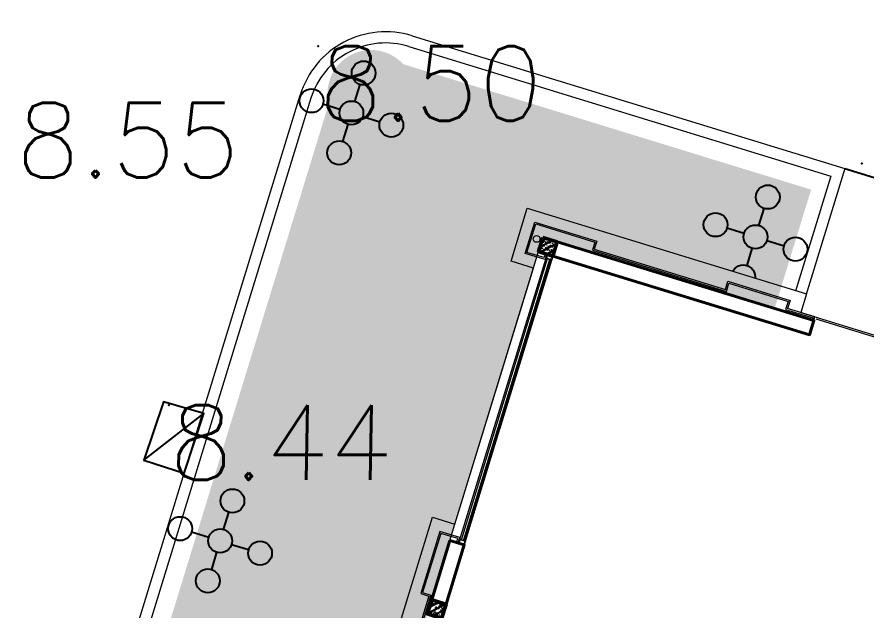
# Model space of a CAD drawing. Header units: inches. Extents: x 587740 to 588006, y 2325787 to 2326106.
# Drawn here: x 587920.28 to 587931.67, y 2325996.51 to 2326004.47 of the extents above; entities that cross this region are included whole.
import ezdxf
from ezdxf.enums import TextEntityAlignment as Align

# ---------------------------------------------------------------- set-up
doc = ezdxf.new("R2010")
doc.units = ezdxf.units.IN
doc.header["$MEASUREMENT"] = 0
doc.set_wipeout_variables(frame=1)
doc.header["$PDSIZE"] = 0.1
for name, color, linetype in [('diem', 8, 'Continuous'), ('Docao', 22, 'Continuous'), ('Ho ga', 8, 'Continuous'), ('Xref Landscape 2020 05 04$0$CDC-E-Lighting', 2, 'Continuous')]:
    doc.layers.add(name, color=color, linetype=linetype)
for name, color, linetype, lineweight in [('Xref Landscape 2020 05 04$0$MANH', 136, 'Continuous', 5), ('Xref Landscape 2020 05 04$0$THAY', 4, 'Continuous', 20), ('Xref Landscape 2020 05 04$0$tree', 74, 'Continuous', 13), ('Xref Mat bang phong may phat dien tang 1$0$+Alu doors', 63, 'Continuous', 5), ('Xref Mat bang phong may phat dien tang 1$0$+Steel Doors', 4, 'Continuous', 9), ('Xref Mat bang phong may phat dien tang 1$0$A_manh', 8, 'Continuous', 9), ('Xref Mat bang phong may phat dien tang 1$0$AUDIT_I_200911173911-1', 6, 'Continuous', 20), ('Xref Mat bang phong may phat dien tang 1$0$CUADI', 40, 'Continuous', 18), ('Xref Mat bang phong may phat dien tang 1$0$hoan thien', 41, 'Continuous', 20), ('Xref Mat bang phong may phat dien tang 1$0$THAY', 4, 'Continuous', 20), ('Xref Mat bang phong may phat dien tang 1$0$Xref Mat bang phong may phat dien tang 1$0$A_COT VACH', 30, 'Continuous', 50), ('Xref Mat bang phong may phat dien tang 1$0$Xref Mat bang phong may phat dien tang 1$0$i_hatch', 250, 'Continuous', 5), ('Xref Mat bang phong may phat dien tang 1$0$Xref Mat bang phong may phat dien tang 1$0$MANH', 136, 'Continuous', 5), ('Xref Mat bang phong may phat dien tang 1$0$Xref Mat bang phong may phat dien tang 1$0$TUONG', 7, 'Continuous', 40)]:
    doc.layers.add(name, color=color, linetype=linetype, lineweight=lineweight)
doc.styles.add('VNARIAL', font='txt.shx')

# ---------------------------------------------------------------- blocks, each defined once
blk = doc.blocks.new('Xref Landscape 2020 05 04$0$li85')
at = {"linetype": 'ByBlock'}
for p, q in [((0, 100.000000015522), (0, 250.0000000310441)), ((-100.000000015522, 0), (-250.000000015522, 0)), ((100.000000015522, 0), (250.000000015522, 0)), ((0, -100.000000015522), (0, -250.000000015522))]:
    blk.add_line(p, q, dxfattribs=at)
for centre in [(0, 350.0000000310441), (-350.000000015522, 0), (0, 0), (350.000000015522, 0), (-6.123233995736766e-15, -350.000000015522)]:
    blk.add_circle(centre, 100, dxfattribs=at)
blk = doc.blocks.new('Xref Mat bang phong may phat dien tang 1$0$Xref Mat bang phong may phat dien tang 1$0$cot 200X200')
at = {"layer": 'Xref Mat bang phong may phat dien tang 1$0$Xref Mat bang phong may phat dien tang 1$0$i_hatch', "ltscale": 5}
h = blk.add_hatch(dxfattribs=at)
h.set_pattern_fill('BT-01', color=256, scale=15, pattern_type=2)
h.set_pattern_definition([(49.99999999999999, (-96078, 4446), (107.589027390113, -9.412820247389266), [11.25, -123.75]), (355, (-96078, 4446), (-20.81270004195, 112.8288200550018), [9, -99]), (100.4514, (-96069.034248, 4445.215599), (86.77640725710323, 103.415931309143), [9.5610285, -105.1713168]), (46.18420000000001, (-96078, 4476), (160.0861572938467, -24.82785214935271), [16.875, -185.625]), (96.6356, (-96064.65948825, 4473.93100395), (140.1994058323055, 146.1176806350663), [14.3415432, -157.75695]), (351.1842, (-96078, 4476), (140.1992917700441, 146.1177901387987), [13.5, -148.5]), (21, (-96063, 4468.5), (89.53605781776925, -60.39283359980082), [11.25, -123.75]), (326.0000000000001, (-96063, 4468.5), (36.49729978823726, 108.772506757028), [9, -99]), (71.4514, (-96055.53866505, 4463.4672591), (126.0333942872235, 48.37957450649286), [9.5610285, -105.1713168]), (37.50000000000001, (-96078, 4446), (1.8239782975936, 49.93407807469672), [0, -97.8, 0, -100.5, 0, -99.375]), (7.499999999999999, (-96078, 4446), (39.46043061632229, 59.16175678235403), [0, -57.3, 0, -95.55, 0, -37.875]), (327.5, (-96111.45, 4446), (80.07336542586135, -3.383230760156963), [0, -37.5, 0, -117, 0, -155.25]), (317.5, (-96126.45, 4446), (87.47792540135794, 15.01574734984766), [0, -48.75, 0, -77.69999999999999, 0, -110.25]), (45, (-96078, 4446), (-45.07805730064241, 45.07805730064241), []), (45, (-96078, 4464.375), (-45.07805730064241, 45.07805730064241), [])])
h.paths.add_polyline_path([(-100, 100), (100, 100), (100, -100), (-100, -100)])
at = {"layer": 'Xref Mat bang phong may phat dien tang 1$0$Xref Mat bang phong may phat dien tang 1$0$A_COT VACH'}
blk.add_lwpolyline([(-100, 100), (100, 100), (100, -100), (-100, -100)], close=True, dxfattribs=at)
blk = doc.blocks.new('*U94')
at = {"layer": 'Xref Mat bang phong may phat dien tang 1$0$+Alu doors', "ltscale": 1000}
for p, q in [((-11018.14192059064, 52752.50516402491, -66.22850946302151), (-11018.14192059118, 56695.27247471528, -132.457018926043)), ((-11007.14192059058, 52752.50516402497, -66.22850946302151), (-11007.14192059057, 56695.27247471528, -132.457018926043)), ((-10978.50237542605, 52752.50516402497, -66.22850946302151), (-10978.50237542603, 56695.27247471528, -132.457018926043)), ((-10958.14192059058, 52752.50516402491, -66.22850946302151), (-10958.14192059057, 56695.27247471528, -132.457018926043))]:
    blk.add_line(p, q, dxfattribs=at)
at = {"layer": 'Xref Mat bang phong may phat dien tang 1$0$+Steel Doors', "ltscale": 1000}
for p, q in [((-11031.64192059057, 56695.27247471528, -66.22850946302151), (-11034.14192059057, 56695.27247471528, -66.22850946302151)), ((-11034.14192059057, 56695.27247471528, -66.22850946302151), (-11034.14192059057, 56657.27247471528, -66.22850946302151)), ((-11034.14192059057, 56657.27247471528, -66.22850946302151), (-11026.34192059058, 56657.27247471528, -66.22850946302151)), ((-11032.64192059057, 56654.47247471529, -132.457018926043), (-11034.14192059057, 56652.27247471528, -132.457018926043)), ((-11032.94192059056, 56652.27247471528, -66.22850946302151), (-11034.14192059057, 56652.27247471528, -66.22850946302151)), ((-11034.14192059057, 56652.27247471528, -66.22850946302151), (-11034.14192059057, 56650.27247471528, -66.22850946302151)), ((-11034.14192059058, 52797.50516402497, -66.22850946302151), (-11034.14192059057, 56650.27247471528, -132.457018926043)), ((-11034.14192059057, 56650.27247471528, -66.22850946302151), (-11025.14192059057, 56650.27247471528, -66.22850946302151)), ((-11032.94192059056, 56689.27247471528, -66.22850946302151), (-11032.94192059056, 56694.07247471527, -66.22850946302151)), ((-11032.94192059056, 56694.07247471527, -66.22850946302151), (-11031.64192059057, 56694.07247471527, -66.22850946302151)), ((-11020.34192059058, 56689.27247471528, -66.22850946302151), (-11032.94192059056, 56689.27247471528, -66.22850946302151)), ((-11022.84192059058, 56688.27247471528, -132.457018926043), (-11032.94192059056, 56688.27247471528, -132.457018926043)), ((-11032.94192059056, 56658.47247471529, -132.457018926043), (-11032.94192059056, 56688.07247471527, -132.457018926043)), ((-11020.34192059058, 56658.47247471529, -132.457018926043), (-11032.94192059056, 56658.47247471529, -132.457018926043)), ((-11032.94192059056, 56651.47247471529, -66.22850946302151), (-11032.94192059056, 56652.27247471528, -66.22850946302151)), ((-11026.34192059058, 56651.47247471529, -66.22850946302151), (-11032.94192059056, 56651.47247471529, -66.22850946302151)), ((-11031.64192059057, 56694.07247471527, -66.22850946302151), (-11031.64192059057, 56695.27247471528, -66.22850946302151)), ((-11026.34192059058, 56657.27247471528, -66.22850946302151), (-11026.34192059058, 56651.47247471529, -66.22850946302151)), ((-11025.14192059057, 56650.27247471528, -66.22850946302151), (-11025.14192059057, 56657.27247471528, -66.22850946302151)), ((-11025.14192059057, 56657.27247471528, -66.22850946302151), (-11019.14192059057, 56657.27247471528, -66.22850946302151)), ((-11022.84192059058, 56689.27247471528, -132.457018926043), (-11022.84192059058, 56681.07247471527, -132.457018926043)), ((-11022.84192059058, 56681.07247471527, -132.457018926043), (-11020.34192059058, 56681.07247471527, -132.457018926043)), ((-11019.14192059057, 56695.27247471528, -66.22850946302151), (-11021.64192059057, 56695.27247471528, -66.22850946302151)), ((-11021.64192059057, 56695.27247471528, -66.22850946302151), (-11021.64192059057, 56694.07247471527, -66.22850946302151)), ((-11021.64192059057, 56694.07247471527, -66.22850946302151), (-11020.34192059058, 56694.07247471527, -66.22850946302151)), ((-11021.64192059057, 56682.27247471528, -66.22850946302151), (-11021.64192059057, 56688.27247471528, -66.22850946302151)), ((-11021.64192059057, 56688.27247471528, -66.22850946302151), (-11020.34192059058, 56688.27247471528, -66.22850946302151)), ((-11020.34192059058, 56682.27247471528, -66.22850946302151), (-11021.64192059057, 56682.27247471528, -66.22850946302151)), ((-11020.34192059058, 56694.07247471527, -66.22850946302151), (-11020.34192059058, 56689.27247471528, -66.22850946302151)), ((-11020.34192059058, 56688.27247471528, -66.22850946302151), (-11020.34192059058, 56687.27247471528, -66.22850946302151)), ((-11020.34192059058, 56687.27247471528, -66.22850946302151), (-11019.14192059057, 56687.27247471528, -66.22850946302151)), ((-11019.14192059057, 56683.07247471527, -66.22850946302151), (-11020.34192059058, 56683.07247471527, -66.22850946302151)), ((-11020.34192059058, 56683.07247471527, -66.22850946302151), (-11020.34192059058, 56682.27247471528, -66.22850946302151)), ((-11020.34192059058, 56681.07247471527, -132.457018926043), (-11020.34192059058, 56658.47247471529, -132.457018926043)), ((-11019.14192059057, 56687.27247471528, -66.22850946302151), (-11019.14192059057, 56695.27247471528, -66.22850946302151)), ((-11019.14192059057, 56657.27247471528, -66.22850946302151), (-11019.14192059057, 56683.07247471527, -66.22850946302151)), ((-11034.14192059058, 52795.50516402497, -66.22850946302151), (-11034.14192059058, 52797.50516402497, -66.22850946302151)), ((-11034.14192059058, 52797.50516402497, -66.22850946302151), (-11025.14192059058, 52797.50516402497, -66.22850946302151)), ((-11032.64192059058, 52793.30516402496, -66.22850946302151), (-11034.14192059058, 52795.50516402497, -66.22850946302151)), ((-11032.94192059057, 52795.50516402497, -66.22850946302151), (-11034.14192059058, 52795.50516402497, -66.22850946302151)), ((-11034.14192059058, 52752.50516402497, -66.22850946302151), (-11034.14192059058, 52790.50516402497, -66.22850946302151)), ((-11034.14192059058, 52790.50516402497, -66.22850946302151), (-11026.3419205906, 52790.50516402497, -66.22850946302151)), ((-11026.3419205906, 52796.30516402496, -66.22850946302151), (-11032.94192059057, 52796.30516402496, -66.22850946302151)), ((-11032.94192059057, 52796.30516402496, -66.22850946302151), (-11032.94192059057, 52795.50516402497, -66.22850946302151)), ((-11020.3419205906, 52789.30516402496, -66.22850946302151), (-11032.94192059057, 52789.30516402496, -66.22850946302151)), ((-11032.94192059057, 52789.30516402496, -66.22850946302151), (-11032.94192059057, 52759.70516402498, -66.22850946302151)), ((-11026.3419205906, 52790.50516402497, -66.22850946302151), (-11026.3419205906, 52796.30516402496, -66.22850946302151)), ((-11025.14192059058, 52797.50516402497, -66.22850946302151), (-11025.14192059058, 52790.50516402497, -66.22850946302151)), ((-11025.14192059058, 52790.50516402497, -66.22850946302151), (-11019.14192059058, 52790.50516402497, -66.22850946302151)), ((-11022.8419205906, 52758.50516402497, -66.22850946302151), (-11022.8419205906, 52766.70516402498, -66.22850946302151)), ((-11022.8419205906, 52766.70516402498, -66.22850946302151), (-11020.3419205906, 52766.70516402498, -66.22850946302151)), ((-11020.3419205906, 52765.50516402497, -66.22850946302151), (-11021.64192059058, 52765.50516402497, -66.22850946302151)), ((-11021.64192059058, 52765.50516402497, -66.22850946302151), (-11021.64192059058, 52759.50516402497, -66.22850946302151)), ((-11020.3419205906, 52766.70516402498, -66.22850946302151), (-11020.3419205906, 52789.30516402496, -66.22850946302151)), ((-11020.3419205906, 52764.70516402498, -66.22850946302151), (-11020.3419205906, 52765.50516402497, -66.22850946302151)), ((-11019.14192059058, 52764.70516402498, -66.22850946302151), (-11020.3419205906, 52764.70516402498, -66.22850946302151)), ((-11019.14192059058, 52790.50516402497, -66.22850946302151), (-11019.14192059058, 52764.70516402498, -66.22850946302151)), ((-11031.64192059058, 52752.50516402497, -66.22850946302151), (-11034.14192059058, 52752.50516402497, -66.22850946302151)), ((-11022.8419205906, 52759.50516402497, -66.22850946302151), (-11032.94192059057, 52759.50516402497, -66.22850946302151)), ((-11020.3419205906, 52758.50516402497, -66.22850946302151), (-11032.94192059057, 52758.50516402497, -66.22850946302151)), ((-11032.94192059057, 52758.50516402497, -66.22850946302151), (-11032.94192059057, 52753.70516402498, -66.22850946302151)), ((-11032.94192059057, 52753.70516402498, -66.22850946302151), (-11031.64192059058, 52753.70516402498, -66.22850946302151)), ((-11031.64192059058, 52753.70516402498, -66.22850946302151), (-11031.64192059058, 52752.50516402497, -66.22850946302151)), ((-11021.64192059058, 52759.50516402497, -66.22850946302151), (-11020.3419205906, 52759.50516402497, -66.22850946302151)), ((-11021.64192059058, 52752.50516402497, -66.22850946302151), (-11021.64192059058, 52753.70516402498, -66.22850946302151)), ((-11021.64192059058, 52753.70516402498, -66.22850946302151), (-11020.3419205906, 52753.70516402498, -66.22850946302151)), ((-11019.14192059058, 52752.50516402497, -66.22850946302151), (-11021.64192059058, 52752.50516402497, -66.22850946302151)), ((-11020.3419205906, 52759.50516402497, -66.22850946302151), (-11020.3419205906, 52760.50516402497, -66.22850946302151)), ((-11020.3419205906, 52760.50516402497, -66.22850946302151), (-11019.14192059058, 52760.50516402497, -66.22850946302151)), ((-11020.3419205906, 52753.70516402498, -66.22850946302151), (-11020.3419205906, 52758.50516402497, -66.22850946302151)), ((-11019.14192059058, 52760.50516402497, -66.22850946302151), (-11019.14192059058, 52752.50516402497, -66.22850946302151))]:
    blk.add_line(p, q, dxfattribs=at)
for centre, radius in [((-11029.64192059057, 56654.47247471529, -132.457018926043), 3), ((-11032.14192059057, 56654.47247471529, -132.457018926043), 0.5), ((-11029.64192059057, 56654.47247471529, -132.457018926043), 2), ((-11029.64192059057, 56656.97247471529, -132.457018926043), 0.5), ((-11029.64192059057, 56651.97247471529, -132.457018926043), 0.5), ((-11027.14192059057, 56654.47247471529, -132.457018926043), 0.5), ((-11029.64192059058, 52793.30516402496, -66.22850946302151), 3), ((-11032.14192059058, 52793.30516402496, -66.22850946302151), 0.5), ((-11029.64192059058, 52793.30516402496, -66.22850946302151), 2), ((-11029.64192059058, 52795.80516402496, -66.22850946302151), 0.5), ((-11029.64192059058, 52790.80516402496, -66.22850946302151), 0.5), ((-11027.14192059058, 52793.30516402496, -66.22850946302151), 0.5)]:
    blk.add_circle(centre, radius, dxfattribs=at)
at = {"layer": 'Xref Mat bang phong may phat dien tang 1$0$CUADI'}
for p, q in [((-11034.14192059051, 56695.27247471528, -132.457018926043), (-11034.14192059051, 56733.27247471528, -132.457018926043)), ((-11034.14192059051, 56733.27247471528, -132.457018926043), (-11025.14192059051, 56733.27247471528, -132.457018926043)), ((-10958.14192059057, 56695.27247471528, -132.457018926043), (-11034.14192059051, 56695.27247471528, -132.457018926043)), ((-11026.29192059053, 56732.12247471529, -132.457018926043), (-11032.99192059055, 56732.12247471529, -132.457018926043)), ((-11032.99192059055, 56732.12247471529, -132.457018926043), (-11032.99192059055, 56696.42247471528, -132.457018926043)), ((-11032.99192059055, 56696.42247471528, -132.457018926043), (-11015.9311341529, 56696.42247471528, -132.457018926043)), ((-11026.29192059048, 56730.97247471526, -132.457018926043), (-11026.29192059053, 56732.12247471529, -132.457018926043)), ((-11022.64192059051, 56730.97247471529, -132.457018926043), (-11026.29192059048, 56730.97247471526, -132.457018926043)), ((-11025.14192059051, 56733.27247471528, -132.457018926043), (-11025.14192059051, 56732.12247471529, -132.457018926043)), ((-11025.14192059051, 56732.12247471529, -132.457018926043), (-11022.64192059051, 56732.12247471529, -132.457018926043)), ((-11022.14192059051, 56731.62247471529, -132.457018926043), (-11022.14192059051, 56731.47247471529, -132.457018926043)), ((-11015.68944062342, 56700.09281238672, -132.457018926043), (-11015.42888061606, 56699.666070682, -132.457018926043)), ((-11013.3444005576, 56700.09281238672, -132.457018926043), (-11013.6049605649, 56699.66607068197, -132.457018926043)), ((-10978.98113415294, 56696.42247471528, -132.457018926043), (-11013.10270702813, 56696.42247471528, -132.457018926043)), ((-10978.47888061617, 56699.66607068197, -132.457018926043), (-10978.73944062341, 56700.09281238678, -132.457018926043)), ((-10976.65496056495, 56699.66607068197, -132.457018926043), (-10976.39440055771, 56700.09281238678, -132.457018926043)), ((-10976.15270702817, 56696.42247471528, -132.457018926043), (-10959.29192059059, 56696.42247471528, -132.457018926043)), ((-10970.14192059057, 56731.47247471529, -132.457018926043), (-10970.14192059057, 56731.62247471529, -132.457018926043)), ((-10969.64192059057, 56732.12247471529, -132.457018926043), (-10967.14192059057, 56732.12247471529, -132.457018926043)), ((-10965.9919205906, 56730.97247471526, -132.457018926043), (-10969.64192059057, 56730.97247471529, -132.457018926043)), ((-10967.14192059057, 56732.12247471529, -132.457018926043), (-10967.14192059057, 56733.27247471528, -132.457018926043)), ((-10967.14192059057, 56733.27247471528, -132.457018926043), (-10958.14192059057, 56733.27247471528, -132.457018926043)), ((-10959.29192059059, 56732.12247471529, -132.457018926043), (-10965.99192059055, 56732.12247471529, -132.457018926043)), ((-10965.99192059055, 56732.12247471529, -132.457018926043), (-10965.9919205906, 56730.97247471526, -132.457018926043)), ((-10959.29192059059, 56696.42247471528, -132.457018926043), (-10959.29192059059, 56732.12247471529, -132.457018926043)), ((-10958.14192059057, 56733.27247471528, -132.457018926043), (-10958.14192059057, 56695.27247471528, -132.457018926043)), ((-10958.14192059058, 52752.50516402497, -66.22850946302151), (-11034.14192059053, 52752.50516402497, -66.22850946302151)), ((-11034.14192059053, 52752.50516402497, -66.22850946302151), (-11034.14192059053, 52714.50516402497, -66.22850946302151)), ((-11034.14192059053, 52714.50516402497, -66.22850946302151), (-11025.14192059053, 52714.50516402497, -66.22850946302151)), ((-11032.99192059056, 52715.65516402497, -66.22850946302151), (-11032.99192059056, 52751.35516402498, -66.22850946302151)), ((-11032.99192059056, 52751.35516402498, -66.22850946302151), (-11015.93113415291, 52751.35516402498, -66.22850946302151)), ((-11026.29192059055, 52715.65516402497, -66.22850946302151), (-11032.99192059056, 52715.65516402497, -66.22850946302151)), ((-11022.64192059053, 52716.80516402496, -66.22850946302151), (-11026.29192059049, 52716.80516402499, -66.22850946302151)), ((-11026.29192059049, 52716.80516402499, -66.22850946302151), (-11026.29192059055, 52715.65516402497, -66.22850946302151)), ((-11025.14192059053, 52714.50516402497, -66.22850946302151), (-11025.14192059053, 52715.65516402497, -66.22850946302151)), ((-11025.14192059053, 52715.65516402497, -66.22850946302151), (-11022.64192059053, 52715.65516402497, -66.22850946302151)), ((-11022.14192059053, 52716.15516402497, -66.22850946302151), (-11022.14192059053, 52716.30516402496, -66.22850946302151)), ((-11015.68944062344, 52747.68482635354, -66.22850946302151), (-11015.42888061608, 52748.11156805826, -66.22850946302151)), ((-11013.34440055762, 52747.68482635354, -66.22850946302151), (-11013.60496056492, 52748.11156805829, -66.22850946302151)), ((-10978.98113415296, 52751.35516402498, -66.22850946302151), (-11013.10270702814, 52751.35516402498, -66.22850946302151)), ((-10978.47888061618, 52748.11156805829, -66.22850946302151), (-10978.73944062342, 52747.68482635348, -66.22850946302151)), ((-10976.65496056496, 52748.11156805829, -66.22850946302151), (-10976.39440055772, 52747.68482635348, -66.22850946302151)), ((-10976.15270702819, 52751.35516402498, -66.22850946302151), (-10959.29192059061, 52751.35516402498, -66.22850946302151)), ((-10970.14192059058, 52716.30516402496, -66.22850946302151), (-10970.14192059058, 52716.15516402497, -66.22850946302151)), ((-10965.99192059062, 52716.80516402499, -66.22850946302151), (-10969.64192059058, 52716.80516402496, -66.22850946302151)), ((-10969.64192059058, 52715.65516402497, -66.22850946302151), (-10967.14192059058, 52715.65516402497, -66.22850946302151)), ((-10967.14192059058, 52715.65516402497, -66.22850946302151), (-10967.14192059058, 52714.50516402497, -66.22850946302151)), ((-10967.14192059058, 52714.50516402497, -66.22850946302151), (-10958.14192059058, 52714.50516402497, -66.22850946302151)), ((-10965.99192059056, 52715.65516402497, -66.22850946302151), (-10965.99192059062, 52716.80516402499, -66.22850946302151)), ((-10959.29192059061, 52715.65516402497, -66.22850946302151), (-10965.99192059056, 52715.65516402497, -66.22850946302151)), ((-10959.29192059061, 52751.35516402498, -66.22850946302151), (-10959.29192059061, 52715.65516402497, -66.22850946302151)), ((-10958.14192059058, 52714.50516402497, -66.22850946302151), (-10958.14192059058, 52752.50516402497, -66.22850946302151))]:
    blk.add_line(p, q, dxfattribs=at)
for centre, radius, start, end in [((-11022.64192059051, 56731.62247471529, -132.457018926043), 0.5, 0, 90), ((-11022.64192059051, 56731.47247471529, -132.457018926043), 0.5, 270, 0), ((-11014.51692059055, 56698.17247471527, -132.457018926043), 2.249999999978485, 121.4074098892086, 231.0575587314018), ((-11014.51692059051, 56698.17247471531, -132.457018926043), 1.749999999970359, 121.4074098887342, 58.59259011126581), ((-11014.51692059051, 56698.17247471531, -132.457018926043), 1.749999999970359, 121.4074098887342, 58.59259011126581), ((-11014.51692059047, 56698.17247471527, -132.457018926043), 2.249999999978485, 308.9424412685982, 58.59259011079141), ((-10977.56692059057, 56698.17247471528, -132.457018926043), 2.250000000001568, 121.4074098879002, 231.0575587309418), ((-10977.56692059056, 56698.17247471526, -132.457018926043), 1.750000000013828, 121.4074098878652, 58.59259011213479), ((-10977.56692059055, 56698.1724747152, -132.457018926043), 1.750000000072561, 121.4074098869004, 58.59259011128145), ((-10977.56692059055, 56698.17247471528, -132.457018926043), 2.250000000001568, 308.9424412690582, 58.59259011209981), ((-10969.64192059057, 56731.62247471529, -132.457018926043), 0.5, 90, 180), ((-10969.64192059057, 56731.47247471529, -132.457018926043), 0.5, 180, 270), ((-11022.64192059053, 52716.30516402496, -66.22850946302151), 0.5, 0, 90), ((-11022.64192059053, 52716.15516402497, -66.22850946302151), 0.5, 270, 0), ((-11014.51692059056, 52749.60516402499, -66.22850946302151), 2.249999999978485, 128.9424412685982, 238.5925901107913), ((-11014.51692059053, 52749.60516402494, -66.22850946302151), 1.749999999970359, 301.4074098887342, 238.5925901112658), ((-11014.51692059053, 52749.60516402494, -66.22850946302151), 1.749999999970359, 301.4074098887342, 238.5925901112658), ((-11014.51692059049, 52749.60516402499, -66.22850946302151), 2.249999999978485, 301.4074098892086, 51.05755873140181), ((-10977.56692059058, 52749.60516402498, -66.22850946302151), 2.250000000001568, 128.9424412690582, 238.5925901120998), ((-10977.56692059057, 52749.60516402499, -66.22850946302151), 1.750000000013828, 301.4074098878652, 238.5925901121348), ((-10977.56692059057, 52749.60516402506, -66.22850946302151), 1.750000000072561, 301.4074098887186, 238.5925901130996), ((-10977.56692059057, 52749.60516402498, -66.22850946302151), 2.250000000001568, 301.4074098879002, 51.05755873094184), ((-10969.64192059058, 52716.30516402496, -66.22850946302151), 0.5, 90, 180), ((-10969.64192059058, 52716.15516402497, -66.22850946302151), 0.5, 180, 270)]:
    blk.add_arc(centre, radius, start, end, dxfattribs=at)

msp = doc.modelspace()

# ---------------------------------------------------------------- linework, layer by layer
at = {"layer": 'diem'}
for p in [(587924.316, 2326004.084, 8.499), (587931.604, 2326002.512, 9.013), (587922.313, 2325999.271, 8.441)]:
    msp.add_point(p, dxfattribs=at)
at = {"layer": 'Ho ga'}
msp.add_lwpolyline([(587922.5201169121, 2325998.359284055), (587922.7831547925, 2325999.15906774), (587922.2435090663, 2325999.314691949), (587921.9800631164, 2325998.536525351)], close=True, dxfattribs=at)
msp.add_lwpolyline([(587921.9800631164, 2325998.536525351), (587922.7831547917, 2325999.159067738)], dxfattribs=at)
at = {"layer": 'Xref Landscape 2020 05 04$0$MANH'}
for p, q in [((587925.5306229371, 2326004.080832871), (587931.1895056941, 2326002.341380993)), ((587931.3778580514, 2326002.443897076), (587930.7707142341, 2326000.464927751)), ((587931.1895056941, 2326002.341380993), (587930.6273113984, 2326000.508923453))]:
    msp.add_line(p, q, dxfattribs=at)
msp.add_lwpolyline([(587924.2188160031, 2326003.384973464), (587920.4927284305, 2325991.239319107, 0.3810533022681022), (587921.0894749828, 2325989.9636792, 0.3810533022681022)], format="xyb", dxfattribs=at)
msp.add_arc((587925.2226399039, 2326003.077016753), 1.049999885423712, 72.94484482426705, 162.9448453303458, dxfattribs=at)
at = {"layer": 'Xref Landscape 2020 05 04$0$THAY'}
msp.add_line((587925.5745905262, 2326004.224244382), (587931.3778580514, 2326002.443897076), dxfattribs=at)
msp.add_lwpolyline([(587921.050276262, 2325989.817625933, -0.3865098183821185), (587920.3493776567, 2325991.283484512), (587924.0754125887, 2326003.428967279)], format="xyb", dxfattribs=at)
msp.add_lwpolyline([(587931.3778580514, 2326002.443897076), (587930.7707142341, 2326000.464927751)], dxfattribs=at)
msp.add_arc((587925.2226399039, 2326003.077016753), 1.199999869055671, 72.94484482426705, 162.9448453303458, dxfattribs=at)

# ---------------------------------------------------------------- block references
at = {"layer": 'Xref Landscape 2020 05 04$0$CDC-E-Lighting', "xscale": 0.001599999847666704, "yscale": 0.001600000075995922, "zscale": 0.001599999999998308, "rotation": 162.9448455820361}
for p in [(587924.7614838806, 2326003.188524688), (587930.179269287, 2326001.526436974), (587923.0017307688, 2325997.452386545)]:
    msp.add_blockref('Xref Landscape 2020 05 04$0$li85', p, dxfattribs=at)

# ---------------------------------------------------------------- texts
at = {"layer": 'Docao', "style": 'VNARIAL', "oblique": 1}
for s, p in [('8.50', (587924.316, 2326004.084, 8.499)), ('8.55', (587920.259, 2326003.323, 8.551)), ('8.44', (587922.313, 2325999.271, 8.441))]:
    msp.add_text(s, height=1, dxfattribs=at).set_placement(p, align=Align.TOP_LEFT)

# ---------------------------------------------------------------- next in the draw order: wipeouts: each hides what was drawn before it
at = {"linetype": 'ByBlock'}
msp.add_wipeout([(587937.4733255416, 2325998.7378828707), (587937.25490141, 2325998.0259017497), (587936.9548621738, 2325998.117948867), (587936.1101816905, 2325995.364605852), (587936.4102209267, 2325995.2725587348), (587933.7104693262, 2325986.4723764663), (587930.1881556985, 2325987.552964523), (587930.2805427369, 2325987.8541117758), (587927.6180193428, 2325988.6709302887), (587927.5256323044, 2325988.369783036), (587926.521798269, 2325988.677742855), (587926.6141853074, 2325988.978890108), (587924.5730174575, 2325989.60508693), (587924.4806304191, 2325989.3039396773), (587923.3573036679, 2325989.6485579023), (587925.8488188277, 2325997.7699671187), (587926.1500252546, 2325997.6775619267), (587927.2029421786, 2326001.1096779937), (587926.9017357517, 2326001.202083186), (587927.1201598833, 2326001.9140643068), (587930.863075002, 2326000.765799331), (587930.7854321296, 2326000.512712555), (587933.6534721616, 2325999.6328449077), (587933.731115034, 2325999.8859316837)], dxfattribs=at).dxf.layer = 'Xref Mat bang phong may phat dien tang 1$0$A_manh'

# ---------------------------------------------------------------- next in the draw order: hatches: boundary and pattern name
at = {"layer": 'Xref Landscape 2020 05 04$0$tree'}
h = msp.add_hatch(dxfattribs=at)
h.set_pattern_fill('CROSS', color=256, scale=499.9999999999999, angle=180)
h.set_pattern_definition([(162.9448453374998, (587837.162505679, 2326033.805722693), (-0.1561643684962271, -0.08284136481517426), [0.06249999317998287, -0.1874999795399486]), (252.9448453374999, (587837.1417953484, 2326033.844763791), (0.08284132217713897, -0.1561643911146509), [0.0625000102445483, -0.1875000307336449])])
edge = h.paths.add_edge_path(flags=16)
edge.add_line((587933.496445618, 2325986.35498537), (587931.8276130816, 2325980.915214358))
edge.add_line((587931.8276130816, 2325980.915214358), (587930.3580623056, 2325981.366048436))
edge.add_ellipse((587919.3756955441, 2325978.903807017), major_axis=(7.958487593634982, 7.95848759363498), ratio=0.9999998471766518, start_angle=327.6367182306451, end_angle=332.3597349387829)
edge.add_line((587930.1180325403, 2325982.261963279), (587931.5563033667, 2325986.950189196))
edge.add_line((587931.5563033667, 2325986.950189196), (587933.496445618, 2325986.35498537))
h.paths.add_polyline_path([(587925.0968971006, 2325994.245510424), (587923.7213567516, 2325989.761762442), (587923.4203614878, 2325989.854102853), (587924.7959018367, 2325994.337850834)], flags=0)
h.paths.add_polyline_path([(587925.0968971006, 2325994.245510424), (587923.7213567516, 2325989.761762442), (587923.4203614878, 2325989.854102853), (587924.7959018367, 2325994.337850834)], flags=16)
h.paths.add_polyline_path([(587925.0956477856, 2325994.244847693), (587923.720694021, 2325989.763011757), (587923.4206547799, 2325989.855058876), (587924.7956085445, 2325994.336894811)], flags=0)
edge = h.paths.add_edge_path()
edge.add_line((587912.1738291613, 2325969.015545404), (587913.0844761078, 2325967.298882485))
edge.add_line((587913.0844761078, 2325967.298882485), (587916.1213285244, 2325977.501622878))
edge.add_line((587916.1213285244, 2325977.501622878), (587918.7025899836, 2325976.709734194))
edge.add_ellipse((587919.3756955488, 2325978.903807033), major_axis=(0.6731934940453421, 2.19404586276353), ratio=0.9999997269055262, start_angle=180.0022961777678, end_angle=360.0022961777678)
edge.add_line((587920.0488011141, 2325981.097879873), (587918.5191646938, 2325981.567147241))
edge.add_line((587918.5191646938, 2325981.567147241), (587918.5528932951, 2325981.677089889))
edge.add_line((587918.5528932951, 2325981.677089889), (587917.4163503478, 2325981.827993884))
edge.add_line((587917.4163503478, 2325981.827993884), (587916.3231439968, 2325981.248074745))
edge.add_line((587916.3231439968, 2325981.248074745), (587912.1738291613, 2325969.015545404))
h.paths.add_polyline_path([(587922.8925407544, 2325958.510777684), (587924.2754182277, 2325959.341733862)])
edge = h.paths.add_edge_path()
edge.add_line((587924.3664494295, 2325963.803763082), (587924.3759814255, 2325963.83483383))
edge.add_line((587924.3759814255, 2325963.83483383), (587926.7708184463, 2325963.100137107))
edge.add_line((587926.7708184463, 2325963.100137107), (587942.1794455627, 2326013.326508713))
edge.add_line((587942.1794455627, 2326013.326508713), (587942.20120045, 2326013.436201926))
edge.add_line((587942.20120045, 2326013.436201926), (587941.8342729026, 2326013.241293373))
edge.add_line((587941.8342729026, 2326013.241293373), (587941.5881010914, 2326012.438865177))
edge.add_line((587941.5881010914, 2326012.438865177), (587941.3299749341, 2326012.518054008))
edge.add_line((587941.3299749341, 2326012.518054008), (587941.3446395434, 2326012.565855159))
edge.add_line((587941.3446395434, 2326012.565855159), (587936.9756159446, 2326013.906201297))
edge.add_line((587936.9756159446, 2326013.906201297), (587936.6529879393, 2326012.854578002))
edge.add_line((587936.6529879393, 2326012.854578002), (587940.8993280744, 2326011.551869174))
edge.add_line((587940.8993280744, 2326011.551869174), (587937.4205311006, 2326000.223651589))
edge.add_line((587937.4205311006, 2326000.223651589), (587934.4780209664, 2326001.126896938))
edge.add_line((587934.4780209664, 2326001.126896938), (587933.9732731783, 2325999.482256306))
edge.add_line((587933.9732731783, 2325999.482256306), (587937.0809509993, 2325998.529053688))
edge.add_line((587937.0809509993, 2325998.529053688), (587933.5028374066, 2325986.865534613))
edge.add_line((587933.5028374066, 2325986.865534613), (587923.7508579167, 2325989.857341997))
edge.add_line((587923.7508579167, 2325989.857341997), (587927.3291074988, 2326001.520759972))
edge.add_line((587927.3291074988, 2326001.520759972), (587930.4360895952, 2326000.567585309))
edge.add_line((587930.4360895952, 2326000.567585309), (587930.9249711419, 2326002.160953574))
edge.add_line((587930.9249711419, 2326002.160953574), (587925.4572736521, 2326003.841835172))
edge.add_ellipse((587925.0254711204, 2326003.448700138), major_axis=(0.1717195903998069, 0.5581406742862614), ratio=0.9999997264209434, start_angle=-30.58245307929222, end_angle=120.6746004978885)
edge.add_line((587924.4578216937, 2326003.311650437), (587920.7330109417, 2325991.170158039))
edge.add_ellipse((587921.2850568302, 2325990.707868628), major_axis=(0.211308967895119, 0.6883421562273057), ratio=0.999999726329428, start_angle=67.12238984308655, end_angle=182.9276508602818)
edge.add_line((587921.1091806648, 2325990.009632294), (587921.1470626736, 2325990.1331135))
edge.add_line((587921.1470626736, 2325990.1331135), (587922.6766990654, 2325989.663846072))
edge.add_ellipse((587919.4008884109, 2325978.928843716), major_axis=(3.29189572277584, 10.73008078117425), ratio=0.9999997269551517, start_angle=240.12128554492898, end_angle=360.08587030369955, ccw=False)
edge.add_line((587927.0648350981, 2325970.729143693), (587928.5623885584, 2325970.26971885))
edge.add_line((587928.5623885584, 2325970.26971885), (587927.9083469852, 2325968.137787507))
edge.add_line((587927.9083469852, 2325968.137787507), (587925.7764162244, 2325968.791828902))
edge.add_line((587925.7764162244, 2325968.791828902), (587926.1389789016, 2325969.973647867))
edge.add_ellipse((587919.3622888366, 2325978.656876476), major_axis=(3.229590466084399, 10.53051647375628), ratio=0.9999997269673871, start_angle=180.2053218711778, end_angle=235.0198936791072, ccw=False)
edge.add_line((587916.1704555715, 2325968.11485427), (587915.787885194, 2325968.231755595))
edge.add_line((587915.787885194, 2325968.231755595), (587913.4934305636, 2325968.935656648))
edge.add_line((587913.4934305636, 2325968.935656648), (587913.0631715582, 2325967.33941338))
edge.add_line((587913.0631715582, 2325967.33941338), (587924.3664494295, 2325963.803763082))
h.paths.add_polyline_path([(587924.4671843193, 2325963.791164274), (587926.7664190636, 2325963.085796761), (587926.7912124865, 2325963.166614063), (587924.4919777422, 2325963.871981576)])
h.paths.add_polyline_path([(587924.393861273, 2325963.552158518), (587926.6930960172, 2325962.846791005), (587926.7077606265, 2325962.894592157), (587924.4085258822, 2325963.59995967)])
h.paths.add_polyline_path([(587926.5546622735, 2325962.395548685), (587926.5144811356, 2325962.264573177), (587926.3057863184, 2325961.584305989)])

# ---------------------------------------------------------------- next in the draw order: linework, layer by layer
at = {"linetype": 'ByBlock'}
msp.add_lwpolyline([(587931.3778580514, 2326002.443897076), (587934.5319379031, 2326001.476277103)], dxfattribs=at)
at = {"layer": 'Xref Mat bang phong may phat dien tang 1$0$A_manh', "linetype": 'ByBlock'}
for points in [[(587933.7104693262, 2325986.472376467), (587930.1881556985, 2325987.552964523), (587930.2805427369, 2325987.854111776), (587927.6180193428, 2325988.670930289), (587927.5256323044, 2325988.369783036), (587926.521798269, 2325988.677742856), (587926.6141853073, 2325988.978890108), (587924.5730174574, 2325989.60508693), (587924.480630419, 2325989.303939678), (587923.3573036679, 2325989.648557903), (587925.8488188277, 2325997.769967119), (587926.1500252546, 2325997.677561927), (587927.2029421785, 2326001.109677994), (587926.9017357517, 2326001.202083186), (587927.1201598833, 2326001.914064307), (587930.863075002, 2326000.765799331)], [(587930.863075002, 2326000.765799331), (587930.7854321295, 2326000.512712555), (587933.6534721616, 2325999.632844908)]]:
    msp.add_lwpolyline(points, dxfattribs=at)
at = {"layer": 'Xref Mat bang phong may phat dien tang 1$0$AUDIT_I_200911173911-1', "linetype": 'ByBlock'}
msp.add_circle((587927.2450150516, 2326001.499515615), 0.04499999508958767, dxfattribs=at)
at = {"layer": 'Xref Mat bang phong may phat dien tang 1$0$hoan thien', "linetype": 'ByBlock'}
for points in [[(587927.3749876035, 2326001.281790938), (587927.3573908854, 2326001.224432206), (587927.0905994547, 2326001.306272939), (587927.2195694699, 2326001.726667038), (587928.0513093324, 2326001.471502888), (587928.0177015582, 2326001.361806904), (587929.7764310137, 2326000.82225755), (587929.8101213289, 2326000.931928211), (587930.6418611914, 2326000.676764062), (587930.6082121467, 2326000.567080739)], [(587927.3558671483, 2326001.28765678), (587927.3441361431, 2326001.249418083), (587927.1155858843, 2326001.319527983), (587927.2328240814, 2326001.701680735), (587928.0263302265, 2326001.458246063), (587927.9927224524, 2326001.348550079), (587929.7896784323, 2326000.797273454), (587929.8233687474, 2326000.906944116), (587930.6168748924, 2326000.663509443), (587930.5832258477, 2326000.553826121), (587930.9516251468, 2326000.440807257), (587930.9428263812, 2326000.412126567)], [(587930.9619468364, 2326000.406260725), (587930.9766114458, 2326000.454061876), (587930.6082121467, 2326000.567080739)], [(587926.1959530187, 2325997.438578382), (587926.2135515535, 2325997.495943035), (587925.9467619583, 2325997.577789733), (587925.6915977541, 2325996.746049693), (587925.8018656973, 2325996.712221297), (587924.9748028817, 2325994.016305301), (587924.8645349416, 2325994.050133707), (587924.6093707375, 2325993.218393667), (587924.7196386806, 2325993.18456527), (587923.9101330594, 2325990.545879173), (587923.7998651192, 2325990.579707579), (587923.5447009151, 2325989.747967539), (587924.3764407187, 2325989.492803407), (587924.4400311763, 2325989.700084558)], [(587926.1768325635, 2325997.444444224), (587926.1885652551, 2325997.482688419), (587925.9600165694, 2325997.552803429), (587925.7165840531, 2325996.759304312), (587925.8268519962, 2325996.725475915), (587924.9880574928, 2325993.991318997), (587924.8777895527, 2325994.025147403), (587924.6343570364, 2325993.231648285), (587924.7446249794, 2325993.197819889), (587923.9233876704, 2325990.520892869), (587923.8131197302, 2325990.554721275), (587923.569687214, 2325989.761222158), (587924.363186107, 2325989.51778971), (587924.4209107211, 2325989.7059504)]]:
    msp.add_lwpolyline(points, dxfattribs=at)
at = {"layer": 'Xref Mat bang phong may phat dien tang 1$0$THAY', "linetype": 'ByBlock'}
for p, q in [((587926.0828332737, 2325997.457591661), (587927.2706664234, 2326001.329484968)), ((587927.4616049438, 2326001.270908162), (587926.7489049337, 2325998.947772214))]:
    msp.add_line(p, q, dxfattribs=at)
at = {"layer": 'Xref Mat bang phong may phat dien tang 1$0$Xref Mat bang phong may phat dien tang 1$0$MANH'}
msp.add_lwpolyline([(587930.9865586588, 2326000.428147437), (587933.4394992142, 2325999.675625502)], dxfattribs=at)
at = {"layer": 'Xref Mat bang phong may phat dien tang 1$0$Xref Mat bang phong may phat dien tang 1$0$TUONG'}
msp.add_lwpolyline([(587927.5202633811, 2326001.462112767), (587927.5202633811, 2326001.462112767), (587930.9619468364, 2326000.406260725), (587930.9032883995, 2326000.21505612), (587927.4616049438, 2326001.270908162), (587927.4616049438, 2326001.270908162)], dxfattribs=at)
at = {"layer": 'Xref Mat bang phong may phat dien tang 1$0$Xref Mat bang phong may phat dien tang 1$0$TUONG', "linetype": 'ByBlock'}
msp.add_lwpolyline([(587927.4616049438, 2326001.270908162), (587927.520263381, 2326001.462112767)], dxfattribs=at)
at = {"layer": 'Xref Mat bang phong may phat dien tang 1$0$Xref Mat bang phong may phat dien tang 1$0$TUONG'}
msp.add_lwpolyline([(587926.0828330731, 2325997.457591723), (587926.2737715935, 2325997.399014916), (587926.0303423413, 2325996.605526438), (587925.8394038209, 2325996.664103244)], close=True, dxfattribs=at)

# ---------------------------------------------------------------- next in the draw order: block references
at = {"extrusion": (0, 0, -1), "xscale": 0.0009999998908797264, "yscale": 0.001000000163912773, "zscale": -0.0009999999999989416, "rotation": 17.05515466250016}
msp.add_blockref('*U94', (-587900.2688892563, 2325950.254479832, -0.1324570189259028), dxfattribs=at)
at = {"layer": 'Xref Mat bang phong may phat dien tang 1$0$Xref Mat bang phong may phat dien tang 1$0$A_COT VACH', "xscale": 0.0009999998908797264, "yscale": 0.001000000163912773, "zscale": 0.0009999999999989416, "rotation": 342.9448453374998}
for p in [(587927.3953318862, 2326001.395839675), (587925.9054108466, 2325996.539253346)]:
    msp.add_blockref('Xref Mat bang phong may phat dien tang 1$0$Xref Mat bang phong may phat dien tang 1$0$cot 200X200', p, dxfattribs=at)

doc.saveas('drawing.dxf')
